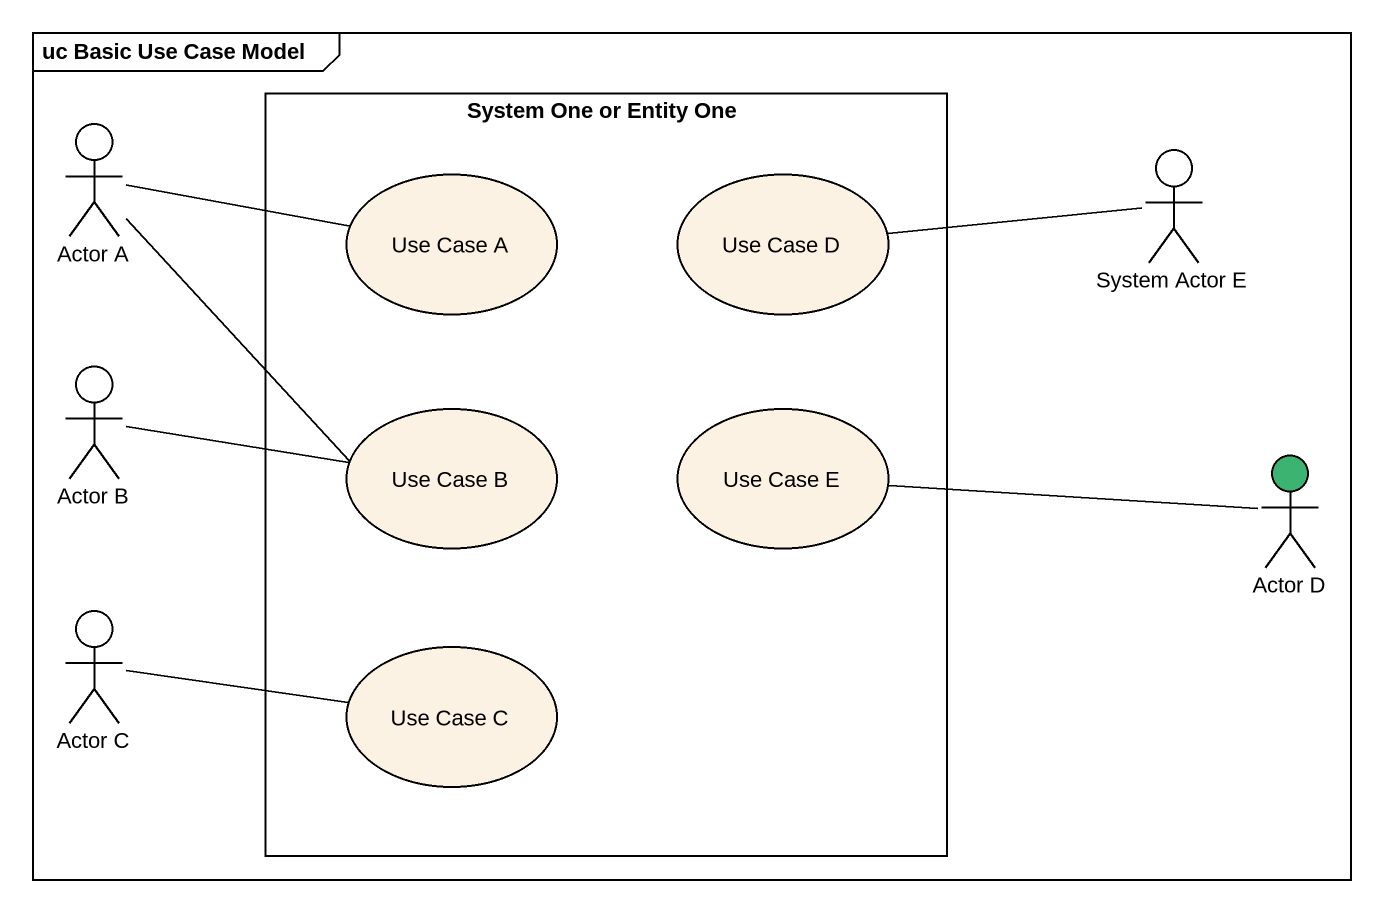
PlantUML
@startuml
mainframe uc Basic Use Case Model
actor "Actor A" as Actor_A
rectangle "System One or Entity One" as System_One_or_Entity_One {
  usecase "Use Case A" as Use_Case_A
  usecase "Use Case D" as Use_Case_D
  usecase "Use Case B" as Use_Case_B
  usecase "Use Case E" as Use_Case_E
  usecase "Use Case C" as Use_Case_C
}
actor "System Actor E" as System_Actor_E
actor "Actor B" as Actor_B
actor "Actor D" as Actor_D #3CB371
actor "Actor C" as Actor_C
Actor_A -right- Use_Case_A
Actor_A -- Use_Case_B
System_Actor_E -left- Use_Case_D
Actor_B -right- Use_Case_B
Use_Case_E -right- Actor_D
Actor_C -right- Use_Case_C
@enduml
